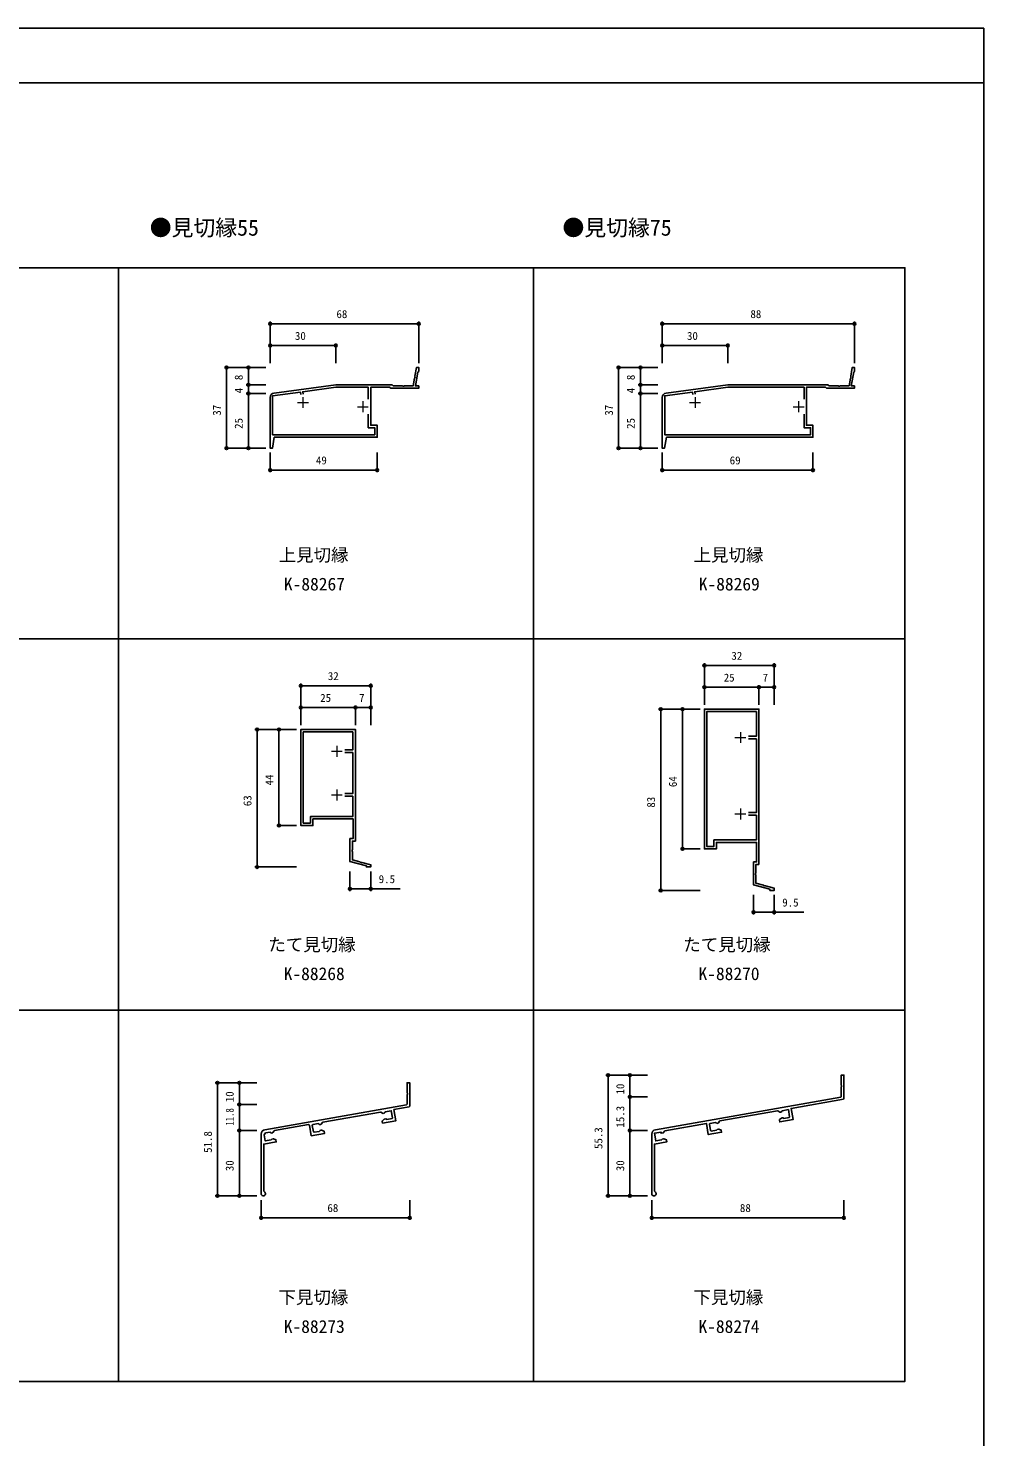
# Model space of a CAD drawing. Units: millimetres, scale not verified. Extents: x -437 to 438, y -681 to 679.
# Drawn here: x 1 to 438, y -1 to 644 of the extents above; entities that cross this region are included whole.
import ezdxf
from ezdxf.enums import TextEntityAlignment as Align

# ---------------------------------------------------------------- set-up
doc = ezdxf.new("R2010")
doc.units = ezdxf.units.MM
doc.header["$LTSCALE"] = 4
for name, color, linetype in [('0-1_USER1', 3, 'Continuous'), ('0-2_YKK_11', 7, 'Continuous'), ('0-4_YKK_D', 6, 'Continuous'), ('0-5_YKK_ZWAK', 7, 'Continuous')]:
    doc.layers.add(name, color=color, linetype=linetype)
doc.layers.add('0-3_YKK_12', color=2, linetype='Continuous', lineweight=18)
doc.styles.add('ＭＳ ゴシック', font='')
doc.styles.get('ＭＳ ゴシック').set_extended_font_data('MS Gothic')

msp = doc.modelspace()

# ---------------------------------------------------------------- linework, layer by layer
at = {"layer": '0-2_YKK_11'}
for p, q in [((42.058, 24.091), (42.058, 534.091)), ((232.058, 24.091), (232.058, 534.091)), ((-147.942, 364.091), (402.058, 364.091)), ((-147.942, 194.091), (402.058, 194.091)), ((174.114, 151.07), (174.114, 155.36)), ((174.115, 156.276), (174.235, 156.093)), ((174.235, 155.543), (174.115, 155.36)), ((174.235, 155.543), (174.235, 156.093)), ((372.951, 159.802), (373.071, 159.619)), ((373.071, 159.069), (372.951, 158.885)), ((372.951, 154.595), (372.951, 158.885)), ((373.071, 159.069), (373.071, 159.619)), ((173.867, 150.774), (108.967, 139.331)), ((173.867, 150.774), (174.114, 151.07)), ((372.703, 154.3), (287.808, 139.331)), ((372.703, 154.3), (372.951, 154.595)), ((130.942, 141.682), (133.503, 142.134)), ((133.734, 141.972), (133.503, 142.134)), ((133.734, 141.972), (133.743, 141.922)), ((134.802, 141.894), (135.349, 142.675)), ((162.112, 147.394), (161.888, 147.443)), ((162.112, 147.394), (162.893, 146.847)), ((163.674, 144.113), (162.872, 143.44)), ((162.893, 146.847), (163.117, 146.797)), ((163.117, 146.797), (163.635, 146.888)), ((163.635, 146.888), (163.878, 147.236)), ((163.814, 144.178), (163.674, 144.113)), ((164.399, 144.281), (163.814, 144.178)), ((164.032, 147.517), (163.87, 147.285)), ((163.878, 147.236), (163.87, 147.285)), ((164.625, 144.144), (164.399, 144.281)), ((164.625, 144.144), (164.851, 144.006)), ((164.851, 144.006), (167.217, 144.423)), ((167.217, 144.423), (167.461, 144.771)), ((312.781, 142.211), (312.537, 141.863)), ((312.781, 142.211), (315.341, 142.662)), ((315.573, 142.5), (315.341, 142.662)), ((315.573, 142.5), (315.582, 142.451)), ((315.582, 142.451), (315.929, 142.208)), ((315.929, 142.208), (316.447, 142.299)), ((316.447, 142.299), (316.64, 142.422)), ((316.64, 142.422), (317.187, 143.203)), ((343.95, 147.922), (343.726, 147.972)), ((344.731, 147.375), (343.95, 147.922)), ((345.512, 144.641), (344.71, 143.969)), ((344.731, 147.375), (344.956, 147.326)), ((345.473, 147.417), (344.956, 147.326)), ((345.473, 147.417), (345.717, 147.765)), ((345.653, 144.707), (345.512, 144.641)), ((346.238, 144.81), (345.653, 144.707)), ((345.87, 148.045), (345.708, 147.814)), ((345.708, 147.814), (345.717, 147.765)), ((346.463, 144.672), (346.238, 144.81)), ((346.463, 144.672), (346.689, 144.534)), ((346.689, 144.534), (349.056, 144.952)), ((349.056, 144.952), (349.299, 145.299)), ((107.314, 137.361), (107.314, 110.039)), ((109.315, 137.869), (108.666, 136.942)), ((109.315, 137.869), (111.383, 138.233)), ((111.615, 138.071), (111.383, 138.233)), ((111.615, 138.071), (111.623, 138.022)), ((111.623, 138.022), (111.971, 137.779)), ((111.971, 137.779), (112.489, 137.87)), ((112.489, 137.87), (112.682, 137.993)), ((112.682, 137.993), (113.229, 138.774)), ((129.367, 141.404), (129.019, 141.648)), ((130.942, 141.682), (130.699, 141.335)), ((133.743, 141.922), (134.091, 141.679)), ((134.091, 141.679), (134.608, 141.77)), ((134.264, 138.968), (134.099, 138.761)), ((134.264, 138.968), (134.849, 139.071)), ((134.608, 141.77), (134.802, 141.894)), ((286.155, 137.361), (286.155, 110.039)), ((316.102, 139.496), (315.937, 139.29)), ((316.687, 139.6), (316.102, 139.496)), ((112.144, 135.068), (111.979, 134.861)), ((112.144, 135.068), (112.729, 135.171))]:
    msp.add_line(p, q, dxfattribs=at)
for points in [[(-147.942, 24.091), (402.058, 24.091), (402.058, 534.091), (-147.942, 534.091)], [(335.249, 260.839), (335.249, 331.939), (310.249, 331.939), (310.249, 267.939), (315.749, 267.939), (315.749, 270.939), (334.149, 270.939), (334.149, 261.939), (332.749, 261.939), (332.749, 251.449), (340.249, 249.439), (340.249, 248.939), (342.249, 248.939), (342.249, 249.939), (338.191, 251.026), (337.983, 250.957), (337.452, 251.1), (337.306, 251.263), (333.849, 252.189), (333.849, 255.98), (333.729, 256.164), (333.729, 256.714), (333.849, 256.897), (333.849, 260.839)], [(150.471, 271.548), (150.471, 322.648), (125.471, 322.648), (125.471, 278.648), (130.971, 278.648), (130.971, 281.648), (149.371, 281.648), (149.371, 272.648), (147.971, 272.648), (147.971, 262.158), (155.471, 260.149), (155.471, 259.648), (157.471, 259.648), (157.471, 260.648), (153.414, 261.735), (153.206, 261.667), (152.675, 261.809), (152.529, 261.972), (149.071, 262.899), (149.071, 266.69), (148.951, 266.873), (148.951, 267.423), (149.071, 267.606), (149.071, 271.548)]]:
    msp.add_lwpolyline(points, close=True, dxfattribs=at)
for points in [[(113.33, 456.431), (160.448, 456.431), (160.448, 461.931), (157.448, 461.931), (157.448, 479.331), (166.248, 479.331), (166.448, 479.131), (166.648, 478.931), (179.448, 478.931), (179.448, 479.931), (177.965, 479.931), (179.082, 486.267), (179.264, 486.432), (179.448, 486.631), (179.448, 488.431), (178.448, 488.431), (177.734, 484.382), (177.821, 484.181), (177.725, 483.64), (177.575, 483.48), (176.967, 480.031), (172.907, 480.031), (172.723, 479.911), (172.173, 479.911), (171.99, 480.031), (167.748, 480.031), (167.548, 480.231), (167.348, 480.431), (141.448, 480.431), (113.184, 476.663)], [(292.857, 456.431), (359.975, 456.431), (359.975, 461.931), (356.975, 461.931), (356.975, 479.331), (365.775, 479.331), (365.975, 479.131), (366.175, 478.931), (378.975, 478.931), (378.975, 479.931), (377.492, 479.931), (378.609, 486.267), (378.79, 486.432), (378.975, 486.631), (378.975, 488.431), (377.975, 488.431), (377.261, 484.382), (377.347, 484.181), (377.252, 483.64), (377.102, 483.48), (376.494, 480.031), (372.433, 480.031), (372.25, 479.911), (371.7, 479.911), (371.517, 480.031), (367.275, 480.031), (367.075, 480.231), (366.875, 480.431), (320.975, 480.431), (292.711, 476.663)], [(156.348, 473.891), (156.348, 479.331), (141.521, 479.331), (126.346, 477.308), (126.504, 476.118)], [(355.875, 473.891), (355.875, 479.331), (321.048, 479.331), (305.872, 477.308), (306.031, 476.118)], [(111.448, 474.68), (111.448, 451.431), (112.448, 451.431), (113.33, 456.431)], [(125.414, 475.973), (125.256, 477.162), (112.548, 475.468), (112.548, 457.631), (159.348, 457.631), (159.348, 460.831), (156.348, 460.831), (156.348, 466.971)], [(290.975, 474.68), (290.975, 451.431), (291.975, 451.431), (292.857, 456.431)], [(304.941, 475.973), (304.782, 477.162), (292.075, 475.468), (292.075, 457.631), (358.875, 457.631), (358.875, 460.831), (355.875, 460.831), (355.875, 466.971)], [(330.449, 319.539), (334.049, 319.539), (334.049, 330.839), (311.349, 330.839), (311.349, 269.039), (314.649, 269.039), (314.649, 272.039), (334.049, 272.039), (334.049, 283.339), (330.449, 283.339)], [(145.671, 313.248), (149.271, 313.248), (149.271, 321.548), (126.571, 321.548), (126.571, 279.748), (129.871, 279.748), (129.871, 282.748), (149.271, 282.748), (149.271, 292.048), (145.671, 292.048)], [(330.449, 284.539), (334.049, 284.539), (334.049, 318.339), (330.449, 318.339)], [(145.671, 293.248), (149.271, 293.248), (149.271, 312.048), (145.671, 312.048)], [(374.151, 153.588), (374.151, 164.344), (372.951, 164.344), (372.951, 159.802)], [(175.314, 150.063), (175.314, 160.818), (174.114, 160.818), (174.114, 156.276)], [(162.872, 143.44), (162.77, 143.158), (162.913, 142.344), (169.019, 143.421), (168.116, 148.542), (175.067, 149.767), (175.314, 150.063)], [(344.71, 143.969), (344.608, 143.687), (344.751, 142.873), (350.857, 143.949), (349.954, 149.07), (373.903, 153.293), (374.151, 153.588)], [(349.299, 145.299), (348.726, 148.549), (345.87, 148.045)], [(161.888, 147.443), (135.543, 142.798), (135.349, 142.675)], [(167.461, 144.771), (166.888, 148.02), (164.032, 147.517)], [(287.539, 110.962), (287.355, 111.239), (287.355, 132.752), (293.044, 133.755), (292.87, 134.74), (291.649, 135.185), (290.985, 135.068), (290.82, 134.861), (290.655, 134.654), (287.993, 134.185), (287.367, 137.73), (290.455, 138.274), (290.455, 137.716), (291.451, 137.891), (292.141, 138.876), (311.153, 142.228), (312.056, 137.107), (318.162, 138.184), (317.988, 139.169), (316.842, 139.586), (316.687, 139.6)], [(343.726, 147.972), (317.381, 143.327), (317.187, 143.203)], [(108.666, 136.942), (109.152, 134.185), (111.814, 134.654), (111.979, 134.861)], [(129.019, 141.648), (113.423, 138.898), (113.229, 138.774)], [(129.367, 141.404), (130.217, 136.579), (136.323, 137.655), (136.15, 138.64), (135.004, 139.057), (134.849, 139.071)], [(130.699, 141.335), (131.22, 138.38), (131.567, 138.137)], [(131.567, 138.137), (133.934, 138.554), (134.099, 138.761)], [(312.537, 141.863), (313.058, 138.909), (313.406, 138.666)], [(313.406, 138.666), (315.772, 139.083), (315.937, 139.29)], [(108.699, 110.962), (108.514, 111.239), (108.514, 132.752), (114.203, 133.755), (114.03, 134.74), (112.884, 135.157), (112.729, 135.171)]]:
    msp.add_lwpolyline(points, dxfattribs=at)
for centre, radius, start, end in [((113.448, 474.68), 2, 97.59464, 180), ((292.975, 474.68), 2, 97.59464, 180), ((109.314, 137.361), 2, 100, 180), ((288.155, 137.361), 2, 100, 180), ((108.314, 110.039), 1, 180, 67.38014), ((287.155, 110.039), 1, 180, 67.38014)]:
    msp.add_arc(centre, radius, start, end, dxfattribs=at)
at = {"layer": '0-3_YKK_12'}
for p, q in [((123.948, 472.378), (128.948, 472.378)), ((126.448, 474.878), (126.448, 469.878)), ((153.848, 472.931), (153.848, 467.931)), ((303.475, 472.378), (308.475, 472.378)), ((305.975, 474.878), (305.975, 469.878)), ((353.375, 472.931), (353.375, 467.931)), ((151.348, 470.431), (156.348, 470.431)), ((350.875, 470.431), (355.875, 470.431)), ((324.249, 318.939), (329.249, 318.939)), ((326.749, 321.439), (326.749, 316.439)), ((139.471, 312.648), (144.471, 312.648)), ((141.971, 315.148), (141.971, 310.148)), ((139.471, 292.648), (144.471, 292.648)), ((141.971, 295.148), (141.971, 290.148)), ((324.249, 283.939), (329.249, 283.939)), ((326.749, 286.439), (326.749, 281.439))]:
    msp.add_line(p, q, dxfattribs=at)
at = {"layer": '0-4_YKK_D'}
for p, q in [((111.448, 490.431), (111.448, 509.431)), ((179.448, 508.431), (111.448, 508.431)), ((179.448, 490.431), (179.448, 509.431)), ((290.975, 490.431), (290.975, 509.431)), ((290.975, 508.431), (378.975, 508.431)), ((378.975, 490.431), (378.975, 509.431)), ((111.448, 490.431), (111.448, 499.431)), ((111.448, 498.431), (141.448, 498.431)), ((141.448, 490.431), (141.448, 499.431)), ((290.975, 490.431), (290.975, 499.431)), ((290.975, 498.431), (320.975, 498.431)), ((320.975, 490.431), (320.975, 499.431)), ((109.448, 488.431), (90.448, 488.431)), ((91.448, 451.431), (91.448, 488.431)), ((109.448, 488.431), (100.448, 488.431)), ((101.448, 488.431), (101.448, 480.431)), ((288.975, 488.431), (269.975, 488.431)), ((270.975, 451.431), (270.975, 488.431)), ((288.975, 488.431), (279.975, 488.431)), ((280.975, 488.431), (280.975, 480.431)), ((109.448, 480.431), (100.448, 480.431)), ((109.448, 480.431), (100.448, 480.431)), ((101.448, 480.431), (101.448, 476.431)), ((288.975, 480.431), (279.975, 480.431)), ((288.975, 480.431), (279.975, 480.431)), ((280.975, 480.431), (280.975, 476.431)), ((109.448, 476.431), (100.448, 476.431)), ((109.448, 476.431), (100.448, 476.431)), ((101.448, 451.431), (101.448, 476.431)), ((288.975, 476.431), (279.975, 476.431)), ((288.975, 476.431), (279.975, 476.431)), ((280.975, 451.431), (280.975, 476.431)), ((109.448, 451.431), (90.448, 451.431)), ((109.448, 451.431), (100.448, 451.431)), ((111.448, 449.431), (111.448, 440.431)), ((160.448, 449.431), (160.448, 440.431)), ((288.975, 451.431), (269.975, 451.431)), ((288.975, 451.431), (279.975, 451.431)), ((290.975, 449.431), (290.975, 440.431)), ((359.975, 449.431), (359.975, 440.431)), ((111.448, 441.431), (160.448, 441.431)), ((290.975, 441.431), (359.975, 441.431)), ((310.249, 333.939), (310.249, 352.939)), ((310.249, 351.939), (342.249, 351.939)), ((342.249, 333.939), (342.249, 352.939)), ((125.471, 324.648), (125.471, 343.648)), ((125.471, 342.648), (157.471, 342.648)), ((157.471, 324.648), (157.471, 343.648)), ((310.249, 333.939), (310.249, 342.939)), ((310.249, 341.939), (335.249, 341.939)), ((335.249, 333.939), (335.249, 342.939)), ((335.249, 333.939), (335.249, 342.939)), ((335.249, 341.939), (342.249, 341.939)), ((342.249, 333.939), (342.249, 342.939)), ((125.471, 324.648), (125.471, 333.648)), ((125.471, 332.648), (150.471, 332.648)), ((150.471, 324.648), (150.471, 333.648)), ((150.471, 324.648), (150.471, 333.648)), ((150.471, 332.648), (157.471, 332.648)), ((157.471, 324.648), (157.471, 333.648)), ((308.249, 331.939), (289.249, 331.939)), ((290.249, 331.939), (290.249, 248.939)), ((308.249, 331.939), (299.249, 331.939)), ((300.249, 331.939), (300.249, 267.939)), ((123.471, 322.648), (104.471, 322.648)), ((105.471, 322.648), (105.471, 259.648)), ((123.471, 322.648), (114.471, 322.648)), ((115.471, 322.648), (115.471, 278.648)), ((123.471, 278.648), (114.471, 278.648)), ((308.249, 267.939), (299.249, 267.939)), ((123.471, 259.648), (104.471, 259.648)), ((147.971, 257.648), (147.971, 248.648)), ((157.471, 257.648), (157.471, 248.648)), ((308.249, 248.939), (289.249, 248.939)), ((332.749, 246.939), (332.749, 237.939)), ((342.249, 246.939), (342.249, 237.939)), ((284.155, 164.344), (265.155, 164.344)), ((266.155, 109.039), (266.155, 164.344)), ((284.155, 164.344), (275.155, 164.344)), ((276.155, 154.344), (276.155, 164.344)), ((105.314, 160.818), (86.314, 160.818)), ((87.314, 160.818), (87.314, 109.039)), ((105.314, 160.818), (96.314, 160.818)), ((97.314, 150.818), (97.314, 160.818)), ((105.314, 150.818), (96.314, 150.818)), ((105.314, 150.818), (96.314, 150.818)), ((97.314, 139.039), (97.314, 150.818)), ((284.155, 154.344), (275.155, 154.344)), ((284.155, 154.344), (275.155, 154.344)), ((276.155, 139.039), (276.155, 154.344)), ((105.314, 139.039), (96.314, 139.039)), ((105.314, 139.039), (96.314, 139.039)), ((97.314, 139.039), (97.314, 109.039)), ((284.155, 139.039), (275.155, 139.039)), ((284.155, 139.039), (275.155, 139.039)), ((276.155, 139.039), (276.155, 109.039)), ((105.314, 109.039), (86.314, 109.039)), ((105.314, 109.039), (96.314, 109.039)), ((107.314, 107.039), (107.314, 98.039)), ((175.314, 107.039), (175.314, 98.039)), ((284.155, 109.039), (265.155, 109.039)), ((284.155, 109.039), (275.155, 109.039)), ((286.155, 107.039), (286.155, 98.039)), ((374.151, 107.039), (374.151, 98.039)), ((175.314, 99.039), (107.314, 99.039)), ((374.151, 99.039), (286.155, 99.039))]:
    msp.add_line(p, q, dxfattribs=at)
for points in [[(147.971, 249.648), (157.471, 249.648), (171.004, 249.648)], [(332.749, 238.939), (342.249, 238.939), (355.782, 238.939)]]:
    msp.add_lwpolyline(points, dxfattribs=at)
for centre in [(111.448, 508.431), (179.448, 508.431), (290.975, 508.431), (378.975, 508.431), (111.448, 498.431), (141.448, 498.431), (290.975, 498.431), (320.975, 498.431), (91.448, 488.431), (101.448, 488.431), (270.975, 488.431), (280.975, 488.431), (101.448, 480.431), (101.448, 480.431), (280.975, 480.431), (280.975, 480.431), (101.448, 476.431), (101.448, 476.431), (280.975, 476.431), (280.975, 476.431), (91.448, 451.431), (101.448, 451.431), (270.975, 451.431), (280.975, 451.431), (111.448, 441.431), (160.448, 441.431), (290.975, 441.431), (359.975, 441.431), (310.249, 351.939), (342.249, 351.939), (125.471, 342.648), (157.471, 342.648), (310.249, 341.939), (335.249, 341.939), (335.249, 341.939), (342.249, 341.939), (125.471, 332.648), (150.471, 332.648), (150.471, 332.648), (157.471, 332.648), (290.249, 331.939), (300.249, 331.939), (105.471, 322.648), (115.471, 322.648), (115.471, 278.648), (300.249, 267.939), (105.471, 259.648), (147.971, 249.648), (157.471, 249.648), (290.249, 248.939), (332.749, 238.939), (342.249, 238.939), (87.314, 160.818), (97.314, 160.818), (266.155, 164.344), (276.155, 164.344), (276.155, 154.344), (276.155, 154.344), (97.314, 150.818), (97.314, 150.818), (97.314, 139.039), (97.314, 139.039), (276.155, 139.039), (276.155, 139.039), (87.314, 109.039), (97.314, 109.039), (266.155, 109.039), (276.155, 109.039), (107.314, 99.039), (175.314, 99.039), (286.155, 99.039), (374.151, 99.039)]:
    msp.add_circle(centre, 0.637, dxfattribs=at)
at = {"layer": '0-5_YKK_ZWAK'}
for p, q in [((438.2, 643.8), (-436.8, 643.8)), ((438.2, 618.8), (-436.8, 618.8))]:
    msp.add_line(p, q, dxfattribs=at)
msp.add_lwpolyline([(-436.8, -681.2), (438.2, -681.2), (438.2, 643.8)], dxfattribs=at)

# ---------------------------------------------------------------- texts
at = {"layer": '0-1_USER1', "style": 'ＭＳ ゴシック'}
for s, height, p in [('●見切縁55', 7.331, (56.299, 546.562)), ('●見切縁75', 7.331, (245.283, 546.562)), ('上見切縁', 5.865, (115.301, 397.857)), ('上見切縁', 5.865, (305.301, 397.857)), ('K-88267', 5.865, (117.733, 384.524)), ('K-88269', 5.865, (307.687, 384.524)), ('たて見切縁', 5.865, (110.597, 219.41)), ('たて見切縁', 5.865, (300.597, 219.41)), ('K-88268', 5.865, (117.642, 206.076)), ('K-88270', 5.865, (307.574, 206.076)), ('下見切縁', 5.865, (115.256, 57.857)), ('下見切縁', 5.865, (305.256, 57.857)), ('K-88273', 5.865, (117.665, 44.524)), ('K-88274', 5.865, (307.551, 44.524))]:
    msp.add_text(s, height=height, dxfattribs=at).set_placement(p, align=Align.BOTTOM_LEFT)
at = {"layer": '0-4_YKK_D', "style": 'ＭＳ ゴシック'}
for s, p in [('68', (141.784, 509.931)), ('88', (331.339, 509.931)), ('30', (122.755, 499.931)), ('30', (302.282, 499.931)), ('49', (132.383, 442.931)), ('69', (321.839, 442.931)), ('32', (322.612, 353.439)), ('32', (137.835, 344.148)), ('25', (319.112, 343.439)), ('7', (336.916, 343.439)), ('25', (134.335, 334.148)), ('7', (152.139, 334.148)), ('9.5', (161.124, 251.148)), ('9.5', (345.901, 240.439)), ('68', (137.65, 100.539)), ('88', (326.516, 100.539))]:
    msp.add_text(s, height=3.666, dxfattribs=at).set_placement(p, align=Align.BOTTOM_LEFT)
for s, p in [('8', (99.948, 482.613)), ('8', (279.475, 482.613)), ('4', (99.948, 476.599)), ('4', (279.475, 476.599)), ('37', (89.948, 466.337)), ('37', (269.475, 466.337)), ('25', (99.948, 460.295)), ('25', (279.475, 460.295)), ('44', (113.971, 296.998)), ('64', (298.749, 296.217)), ('63', (103.971, 287.498)), ('83', (288.749, 286.816)), ('10', (95.814, 151.926)), ('10', (274.655, 155.452)), ('15.3', (274.655, 140.299)), ('51.8', (85.814, 128.721)), ('55.3', (264.655, 130.498)), ('30', (95.814, 120.346)), ('30', (274.655, 120.346))]:
    msp.add_text(s, height=3.666, rotation=90, dxfattribs=at).set_placement(p, align=Align.BOTTOM_LEFT)
at = {"layer": '0-4_YKK_D', "style": 'ＭＳ ゴシック', "width": 0.8}
msp.add_text(' 11.8', height=3.666, rotation=90, dxfattribs=at).set_placement((95.814, 139.224), align=Align.BOTTOM_LEFT)

doc.saveas('drawing.dxf')
